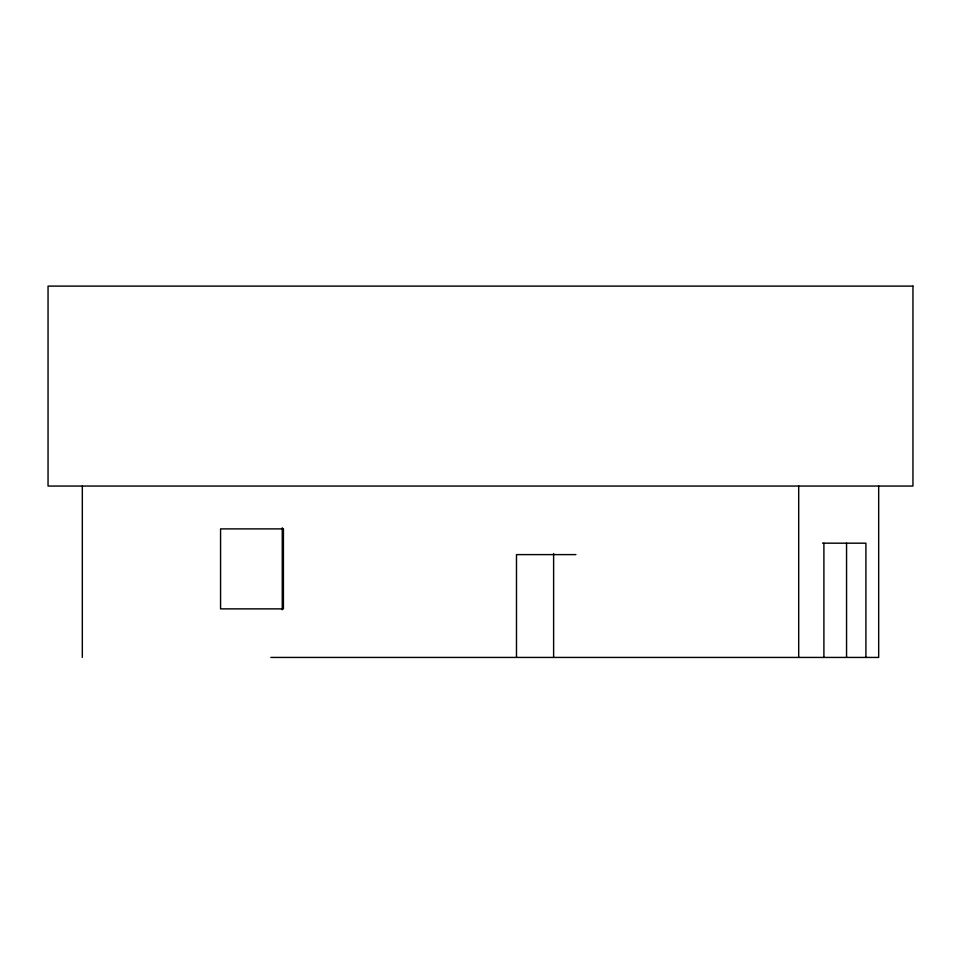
<?xml version="1.0" encoding="UTF-8"?>
<svg xmlns="http://www.w3.org/2000/svg" width="961" height="961" viewBox="0 0 961 961"><rect width="100%" height="100%" fill="white"/><g stroke="black" fill="none" stroke-linecap="round" stroke-linejoin="round"><path stroke-width="1.44" d="M822.556 543.181L865.909 543.181L865.909 657.432M575.903 554.605L516.489 554.605L516.489 657.432M270.846 657.432L878.678 657.432L878.678 486.05M846.557 543.181L846.557 657.432M823.901 543.181L823.901 657.432M798.699 486.05L798.699 657.432M553.62 553.572L553.62 657.432M282.27 527.781L282.27 609.742M82.322 486.05L82.322 657.432M912.95 286.114L48.05 286.114L48.05 486.05L912.95 486.05L912.95 286.114M283.411 528.898L220.574 528.898L220.574 608.878L283.411 608.878L283.411 528.898"/></g></svg>
